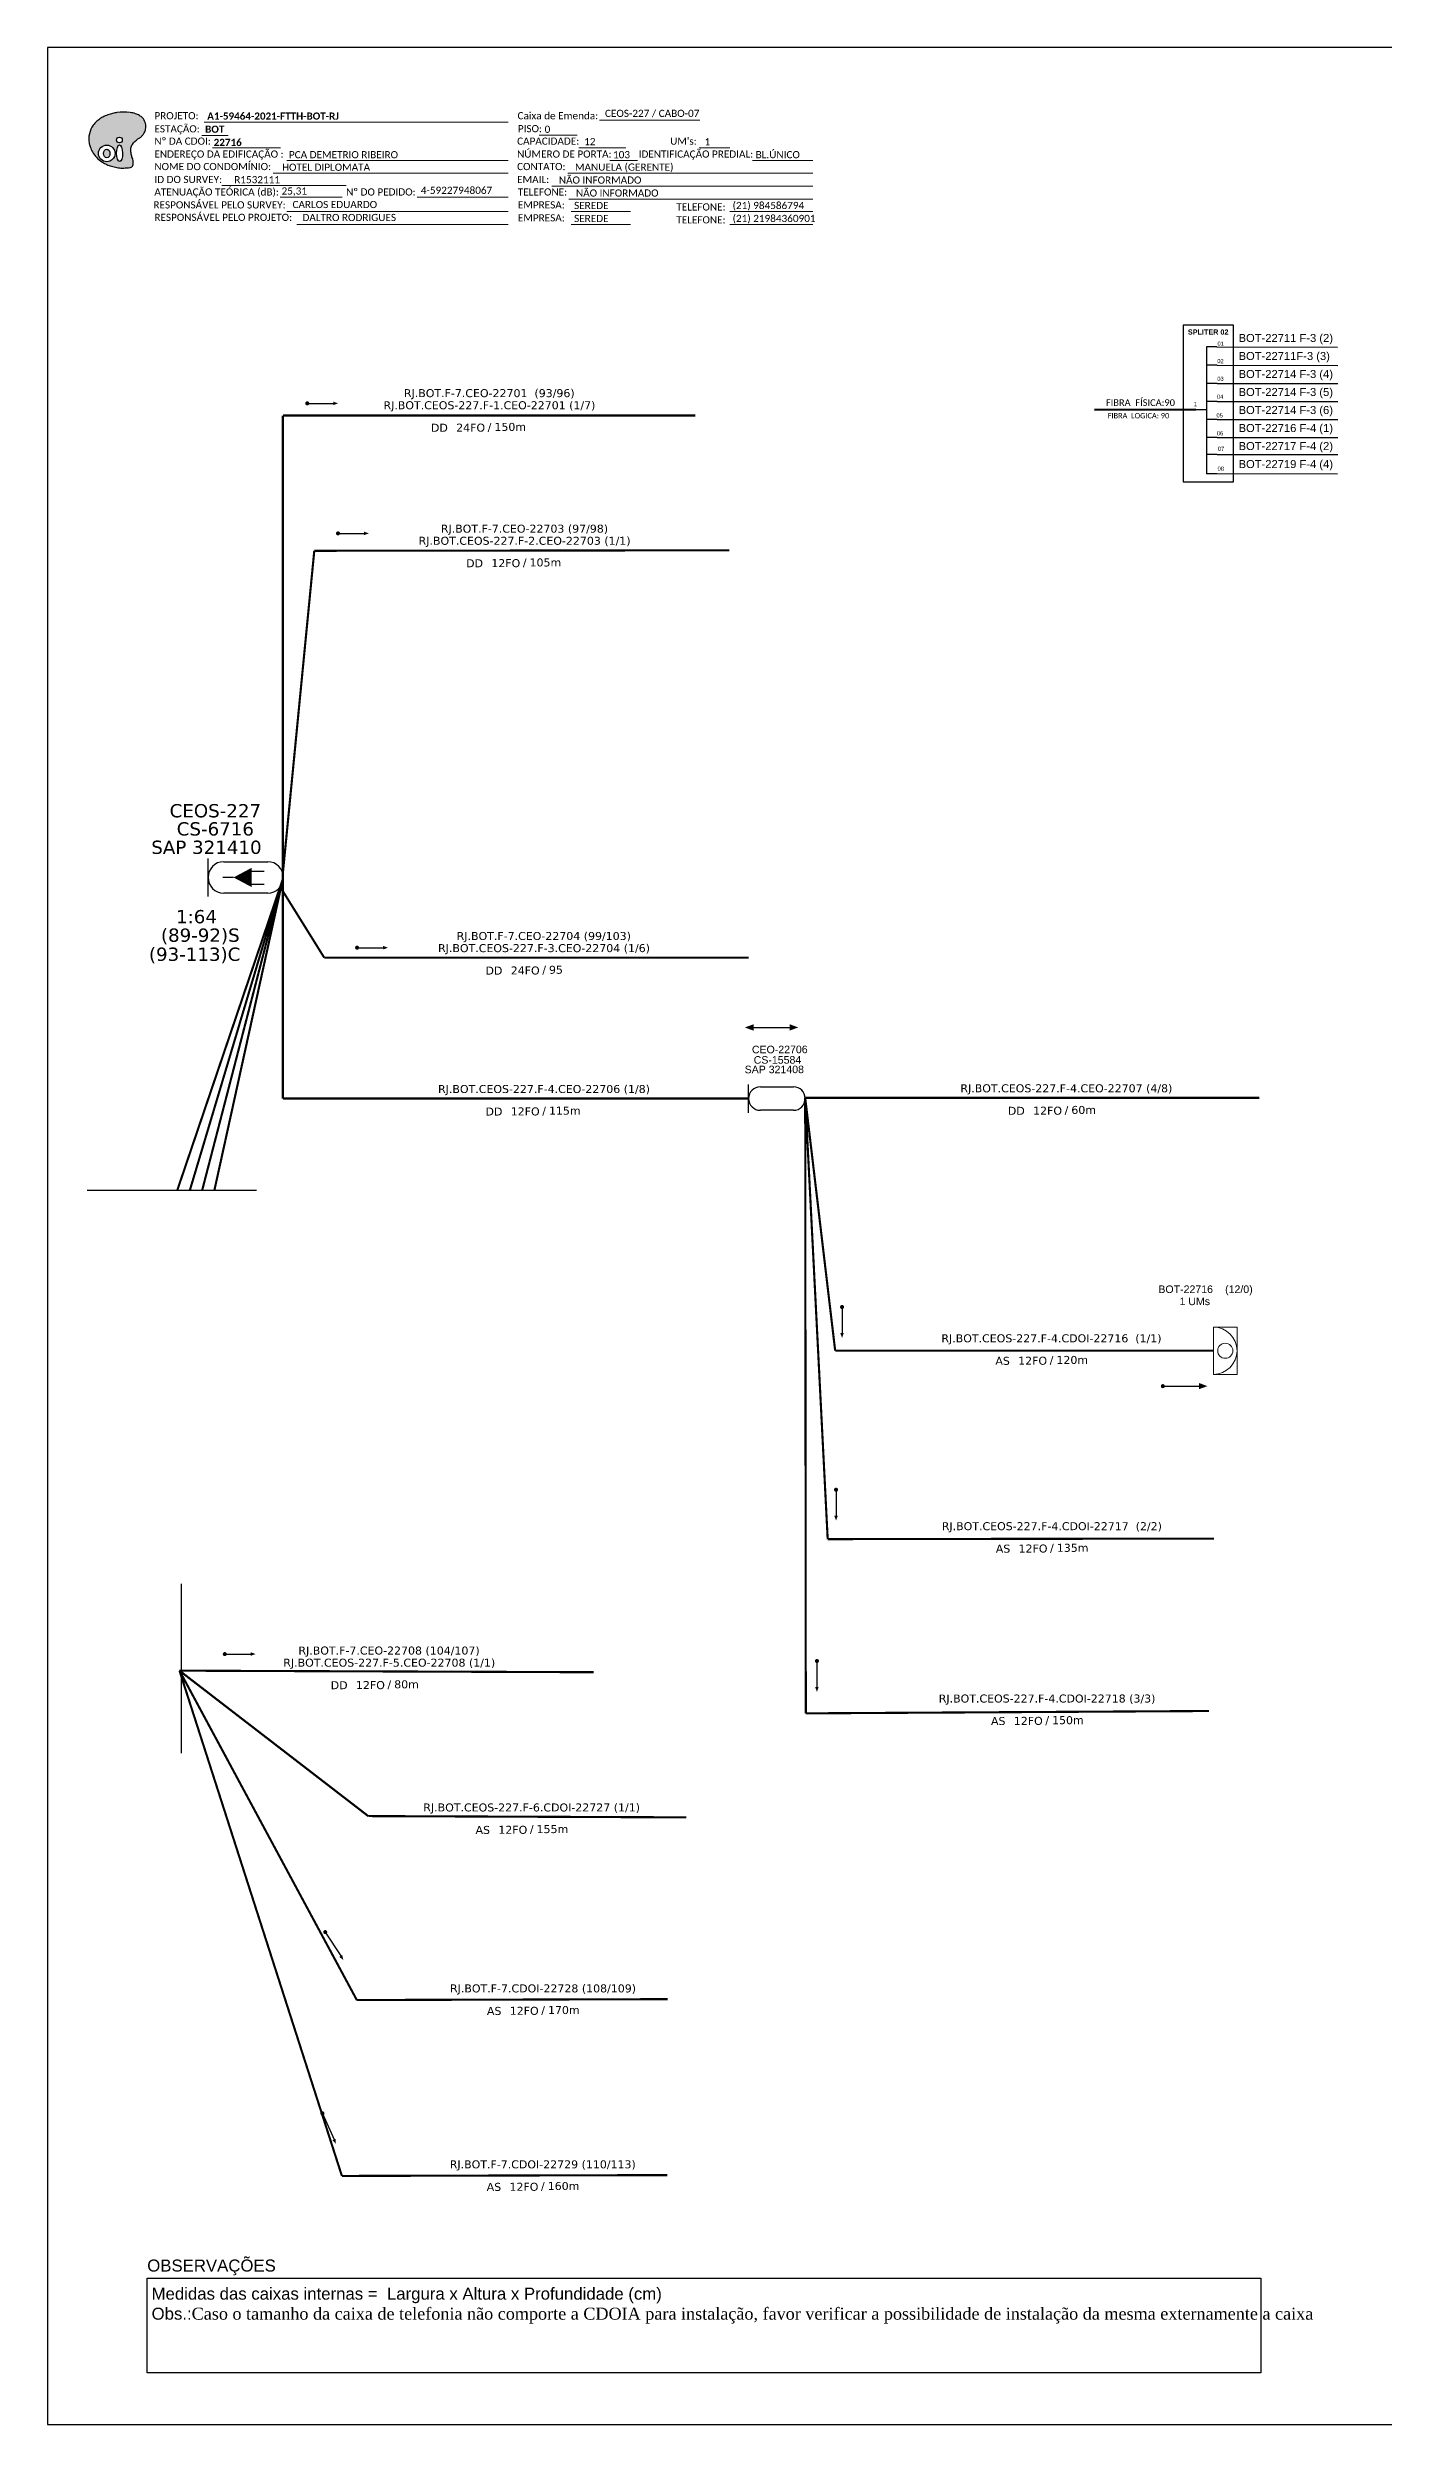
# Model space of a CAD drawing. Header units: metres. Extents: x -1286 to -445, y -500 to 94.
# Drawn here: x -1286 to -952, y -500 to 94 of the extents above; entities that cross this region are included whole.
import ezdxf
from ezdxf.enums import TextEntityAlignment as Align

# ---------------------------------------------------------------- set-up
doc = ezdxf.new("R2010")
doc.units = ezdxf.units.M
for name, color, linetype, lineweight in [("20.0-LEGENDA DOS CDO'S", 1, 'Continuous', 0), ('20.1-CDO_INTERIOR', 1, 'Continuous', 0), ('40.1-ETIQUETAS', 1, 'Continuous', 20)]:
    doc.layers.add(name, color=color, linetype=linetype, lineweight=lineweight)
for name, color, linetype in [('20.4-CEOS', 1, 'Continuous'), ('CAP a instalar', 1, 'Continuous'), ('SETA', 7, 'Continuous')]:
    doc.layers.add(name, color=color, linetype=linetype)
doc.styles.add('ARIAL', font='arial.ttf')
doc.styles.add('siredit', font='verdana.ttf')
doc.styles.add('WMF-Calibri0', font='calibri.ttf')
doc.styles.add('WMF-Calibri1', font='calibrib.ttf')
doc.linetypes.add('FENCELINE1', pattern='A,0.25,-0.1,[133,ltypeshp.shx,S=0.1,R=0,X=-0.1,Y=0],-0.1,1', length=1.45)

# ---------------------------------------------------------------- blocks, each defined once
blk = doc.blocks.new('OI')
h = blk.add_hatch(color=40)
edge = h.paths.add_edge_path()
edge.add_spline(control_points=[(4.35, -0.67), (3.92, -0.99), (3.26, -1.5), (2.81, -2.59), (2.9, -3.5), (3.06, -4.27), (3.31, -4.85), (3.37, -5.39), (3.4, -5.88), (3.2, -6.4), (2.54, -6.61), (1.65, -6.63), (0.55, -6.67), (-0.56, -6.42), (-1.61, -6.14), (-2.77, -5.61), (-3.92, -4.77), (-4.89, -3.7), (-5.34, -2.65), (-5.6, -1.94), (-5.85, -0.96), (-5.71, 0.47), (-5.1, 2.02), (-4.14, 3.02), (-3.3, 3.61), (-2.37, 4.16), (-1.36, 4.44), (-0.56, 4.7), (0.79, 4.85), (2.24, 4.97), (3.79, 4.57), (4.67, 4.21), (5.44, 3.65), (5.76, 2.99), (6.03, 2.21), (6.01, 1.46), (5.72, 0.64), (5.31, 0.08), (4.88, -0.38), (4.51, -0.55), (4.35, -0.67)], knot_values=[0, 0, 0, 0, 1.60434, 2.417191, 3.427595, 4.282808, 4.776746, 5.304182, 5.888771, 6.258406, 6.858137, 7.79129, 8.986195, 10.124242, 11.187857, 12.242908, 13.953784, 15.414161, 16.515391, 17.349188, 17.675853, 19.552021, 21.515531, 22.568638, 23.63245, 24.621084, 25.782718, 26.745347, 27.142653, 29.870543, 31.004649, 31.921532, 32.709589, 33.801391, 34.042471, 35.192333, 35.971461, 36.628871, 37.254359, 37.836911, 37.836911, 37.836911, 37.836911], degree=3, periodic=0)
h.paths.add_polyline_path([(1.13, -0.87, -1), (-0.04, -0.87, -1)], flags=16)
edge = h.paths.add_edge_path(flags=16)
edge.add_ellipse((0.56, -3.59), major_axis=(-0.02, 1.71), ratio=0.361305, start_angle=0, end_angle=360)
h.paths.add_polyline_path([(-0.36, -3.62, -1), (-3.8, -3.62, -1)], flags=16)
edge = h.paths.add_edge_path(flags=0)
edge.add_ellipse((-2.08, -3.62), major_axis=(0, 0.885), ratio=0.758294, start_angle=0, end_angle=360)
at = {"color": 40}
for centre, radius in [((-2.08, -3.62), 1.72), ((0.54, -0.87), 0.587)]:
    blk.add_circle(centre, radius, dxfattribs=at)
blk.add_ellipse((-2.08, -3.62), major_axis=(0, 0.885), ratio=0.758294, start_param=-3.141592653589792, end_param=3.141592653589792, dxfattribs=at)
blk.add_ellipse((0.56, -3.59), major_axis=(-0.02, 1.71), ratio=0.361305, dxfattribs=at)
at = {"color": 40, "start_tangent": (-0.800898, -0.598801), "end_tangent": (-0.800898, -0.598801)}
blk.add_spline([(4.35, -0.67), (3.2, -1.78), (2.9, -2.54), (2.92, -3.55), (3.12, -4.38), (3.28, -4.85), (3.37, -5.37), (3.35, -5.95), (3.2, -6.29), (2.66, -6.55), (1.73, -6.63), (0.54, -6.62), (-0.58, -6.41), (-1.6, -6.11), (-2.56, -5.67), (-3.95, -4.67), (-4.89, -3.56), (-5.37, -2.56), (-5.64, -1.78), (-5.72, -1.46), (-5.63, 0.42), (-4.84, 2.22), (-4.13, 2.99), (-3.27, 3.62), (-2.4, 4.09), (-1.3, 4.47), (-0.37, 4.72), (0.02, 4.77), (2.75, 4.8), (3.85, 4.53), (4.69, 4.16), (5.31, 3.68), (5.85, 2.73), (5.93, 2.5), (5.94, 1.35), (5.67, 0.62), (5.29, 0.08), (4.84, -0.36), (4.35, -0.67)], degree=3, dxfattribs=at)

msp = doc.modelspace()

# ---------------------------------------------------------------- linework, layer by layer
at = {"color": 7, "linetype": 'Continuous'}
for p, q in [((-996.43, 19.36), (-996.43, -12.3)), ((-993.86, 19.36), (-996.43, 19.36)), ((-993.73, 14.78), (-996.3, 14.78)), ((-993.73, 10.26), (-996.3, 10.26)), ((-999.09, 3.74), (-996.44, 3.74)), ((-993.73, 5.73), (-996.3, 5.73)), ((-993.73, 1.24), (-996.3, 1.24)), ((-993.73, -3.26), (-996.3, -3.26)), ((-993.73, -7.48), (-996.3, -7.48)), ((-993.86, -12.3), (-996.43, -12.3))]:
    msp.add_line(p, q, dxfattribs=at)
at = {"color": 10, "linetype": 'Continuous'}
for p, q in [((-993.86, 19.36), (-963.7, 19.35)), ((-993.73, 14.78), (-963.57, 14.77)), ((-993.73, 10.27), (-963.57, 10.26)), ((-993.73, 5.74), (-963.57, 5.73)), ((-993.73, 1.24), (-963.57, 1.24)), ((-993.73, -3.25), (-963.57, -3.26)), ((-993.73, -7.47), (-963.57, -7.48)), ((-993.86, -12.29), (-963.7, -12.3))]:
    msp.add_line(p, q, dxfattribs=at)
at = {"color": 1, "linetype": 'Continuous', "lineweight": 60}
msp.add_line((-999.09, 3.74), (-1024.45, 3.66), dxfattribs=at)
at = {"color": 5}
for p, q in [((-1276.19, -191.34), (-1233.85, -191.34)), ((-1252.63, -289.71), (-1252.63, -332.05))]:
    msp.add_line(p, q, dxfattribs=at)
msp.add_lwpolyline([(-1286.07, -499.81), (-445.07, -499.81), (-445.07, 94.19), (-1286.07, 94.19)], close=True)
at = {"color": 7, "lineweight": 0}
for points in [[(-1247.47, 72.24), (-1240.92, 72.24)], [(-1246.96, 75.52), (-1170.98, 75.52)], [(-1163.19, 72.28), (-1153.71, 72.28)], [(-1148.15, 76.01), (-1123.01, 76.01)], [(-1244.81, 69.17), (-1227.84, 69.17)], [(-1226.24, 65.93), (-1170.98, 65.93)], [(-1153.26, 69.17), (-1141.52, 69.17)], [(-1145.56, 65.93), (-1138.61, 65.93)], [(-1123.2, 69.17), (-1115.53, 69.17)], [(-1109.86, 65.93), (-1094.82, 65.93)], [(-1242.49, 59.75), (-1211.44, 59.75)], [(-1229.65, 62.82), (-1170.98, 62.82)], [(-1160.06, 59.58), (-1094.8, 59.58)], [(-1156.02, 62.82), (-1094.8, 62.82)], [(-1227.96, 56.79), (-1212.45, 56.79)], [(-1193.73, 56.79), (-1170.96, 56.79)], [(-1155.78, 56.34), (-1094.8, 56.34)], [(-1226.24, 53.23), (-1170.98, 53.23)], [(-1223.75, 49.99), (-1170.98, 49.99)], [(-1155.17, 53.23), (-1140.37, 53.23)], [(-1155.17, 49.99), (-1140.37, 49.99)], [(-1115.57, 53.23), (-1094.8, 53.23)], [(-1115.57, 49.99), (-1094.8, 49.99)]]:
    msp.add_lwpolyline(points, dxfattribs=at)
at = {"color": 7}
msp.add_lwpolyline([(-1002.24, -14.33), (-989.64, -14.33), (-989.64, 24.79), (-1002.24, 24.79)], close=True, dxfattribs=at)
at = {"const_width": 0.505}
for points in [[(-1221.42, 5.27, 1), (-1220.91, 5.27, 1)], [(-1213.72, -27.23, 1), (-1213.21, -27.23, 1)], [(-1208.95, -130.76, 1), (-1208.44, -130.76, 1)], [(-1087.75, -220.56, 1), (-1087.24, -220.56, 1)], [(-1007.58, -240.33, 1), (-1007.07, -240.33, 1)], [(-1242.02, -307.28, 1), (-1241.52, -307.28, 1)], [(-1216.92, -376.75, 1), (-1216.42, -376.75, 1)], [(-1217.61, -422.07, 1), (-1217.1, -422.07, 1)]]:
    msp.add_lwpolyline(points, format="xyb", close=True, dxfattribs=at)
at = {"color": 7, "const_width": 0.505}
for points in [[(-1089.25, -266.22, 1), (-1088.74, -266.22, 1)], [(-1094.03, -309.02, 1), (-1093.53, -309.02, 1)]]:
    msp.add_lwpolyline(points, format="xyb", close=True, dxfattribs=at)
at = {"color": 0}
msp.add_lwpolyline([(-1261.13, -463.21), (-982.88, -463.21), (-982.88, -486.92), (-1261.13, -486.92)], close=True, dxfattribs=at)
at = {"layer": '20.1-CDO_INTERIOR', "color": 1, "lineweight": 18}
msp.add_lwpolyline([(-988.78, -237.38), (-988.78, -225.57), (-994.69, -225.57), (-994.69, -237.38)], close=True, dxfattribs=at)
msp.add_circle((-991.73, -231.48), 1.89, dxfattribs=at)
msp.add_arc((-994.69, -231.48), 5.9, 270, 90, dxfattribs=at)
at = {"layer": '20.4-CEOS', "color": 7}
for p, q in [((-1242.04, -109.29), (-1231.05, -109.29)), ((-1231.05, -117.12), (-1242.04, -117.12))]:
    msp.add_line(p, q, dxfattribs=at)
at = {"layer": '20.4-CEOS', "color": 5}
for p, q in [((-1110.86, -172.01), (-1110.86, -164.91)), ((-1107.92, -165.51), (-1099.65, -165.51)), ((-1099.65, -171.4), (-1107.92, -171.4))]:
    msp.add_line(p, q, dxfattribs=at)
at = {"layer": '20.4-CEOS', "color": 7}
for points in [[(-1245.95, -117.93), (-1245.95, -108.48)], [(-1235.24, -111.65), (-1231.9, -111.65)], [(-1239.58, -113.2), (-1242.22, -113.2)], [(-1235.24, -114.91), (-1231.9, -114.91)]]:
    msp.add_lwpolyline(points, dxfattribs=at)
msp.add_lwpolyline([(-1239.58, -113.2, 0, 4.84, 0), (-1235.04, -113.2, 4.84, 4.84, 0)], format="xyseb", dxfattribs=at)
for centre, start, end in [((-1242.04, -113.2), 90, 270), ((-1231.05, -113.2), 270, 90)]:
    msp.add_arc(centre, 3.92, start, end, dxfattribs=at)
at = {"layer": '20.4-CEOS', "color": 5}
for centre, start, end in [((-1107.92, -168.46), 90, 270), ((-1099.65, -168.46), 270, 90)]:
    msp.add_arc(centre, 2.94, start, end, dxfattribs=at)
at = {"layer": 'CAP a instalar', "ltscale": 5.3, "const_width": 0.533}
for points in [[(-1227.26, 2.23), (-1227.26, -113.61)], [(-1227.26, -113.61), (-1227.26, -113.61)]]:
    msp.add_lwpolyline(points, dxfattribs=at)
at = {"layer": 'CAP a instalar', "color": 7, "ltscale": 5.3, "const_width": 0.533}
for points in [[(-1227.26, 2.23), (-1124.15, 2.23)], [(-1227.26, 2.23), (-1227.26, -168.46)], [(-1227.26, -112.2), (-1219.4, -31.57)], [(-1219.4, -31.57), (-1115.7, -31.45)], [(-1227.26, -113.61), (-1253.63, -191.34)], [(-1227.26, -113.61), (-1250.49, -191.34)], [(-1227.26, -113.61), (-1247.41, -191.34)], [(-1227.26, -113.61), (-1244.36, -191.34)], [(-1227.92, -115.57), (-1216.92, -133.24)], [(-1216.92, -133.24), (-1110.86, -133.24)], [(-1227.26, -168.46), (-1110.86, -168.46)], [(-1091.09, -278.56), (-1096.71, -168.28)], [(-1096.56, -322.1), (-1096.71, -168.28)], [(-1096.71, -168.28), (-983.25, -168.28)], [(-1091.09, -278.56), (-994.58, -278.42)], [(-1253.09, -311.43), (-1149.54, -311.82)], [(-1208.77, -393.74), (-1253.09, -311.43)], [(-1253.09, -311.43), (-1212.5, -437.7)], [(-1253.09, -311.43), (-1205.92, -347.77)], [(-1096.56, -322.1), (-995.78, -321.51)], [(-1205.92, -347.77), (-1126.44, -348.09)], [(-1208.77, -393.74), (-1131.08, -393.52)], [(-1212.5, -437.7), (-1131.14, -437.49)]]:
    msp.add_lwpolyline(points, dxfattribs=at)
at = {"layer": 'CAP a instalar', "color": 1, "ltscale": 5.3, "const_width": 0.533}
for points in [[(-1089.22, -231.47), (-1096.71, -168.28)], [(-1089.22, -231.47), (-994.69, -231.48)]]:
    msp.add_lwpolyline(points, dxfattribs=at)
at = {"layer": 'CAP a instalar', "color": 7, "linetype": 'FENCELINE1', "ltscale": 5.3, "const_width": 0.533}
for points in [[(-1208.77, -393.74), (-1131.08, -393.52)], [(-1212.5, -437.7), (-1131.14, -437.49)]]:
    msp.add_lwpolyline(points, dxfattribs=at)
at = {"layer": 'SETA', "color": 7}
for points in [[(-1221.16, 5.27), (-1214.03, 5.27)], [(-1213.47, -27.23), (-1206.34, -27.23)], [(-1208.69, -130.76), (-1201.56, -130.76)], [(-1087.5, -220.56), (-1087.51, -227.69)], [(-1088.99, -266.22), (-1089, -273.35)], [(-1241.77, -307.28), (-1234.64, -307.28)], [(-1093.78, -309.02), (-1093.79, -316.16)], [(-1216.67, -376.75), (-1212.75, -382.7)], [(-1217.36, -422.07), (-1214.44, -428.58)]]:
    msp.add_lwpolyline(points, dxfattribs=at)
at = {"layer": 'SETA'}
for points in [[(-1110.17, -150.7), (-1099.8, -150.7)], [(-1110.17, -150.7), (-1099.8, -150.7)], [(-1110.17, -150.7), (-1099.8, -150.7)], [(-1110.17, -150.7), (-1099.8, -150.7)], [(-1007.33, -240.33), (-997.5, -240.33)], [(-1007.33, -240.33), (-997.5, -240.33)]]:
    msp.add_lwpolyline(points, dxfattribs=at)
at = {"layer": 'SETA', "color": 7}
for points in [[(-1214.66, 5.71), (-1213.46, 5.28), (-1214.65, 4.84)], [(-1206.96, -26.79), (-1205.76, -27.22), (-1206.96, -27.66)], [(-1202.19, -130.33), (-1200.99, -130.76), (-1202.18, -131.2)], [(-1087.07, -227.06), (-1087.5, -228.26), (-1087.94, -227.07)], [(-1088.57, -272.72), (-1089, -273.92), (-1089.44, -272.73)], [(-1235.27, -306.84), (-1234.07, -307.27), (-1235.26, -307.71)], [(-1093.35, -315.53), (-1093.78, -316.73), (-1094.22, -315.53)], [(-1212.44, -382.49), (-1212.13, -383.72), (-1213.16, -382.97)], [(-1214.1, -428.42), (-1214, -429.69), (-1214.89, -428.78)]]:
    msp.add_solid(points, dxfattribs=at)
at = {"layer": 'SETA'}
for points in [[(-1109.59, -151.5), (-1111.8, -150.69), (-1109.59, -149.89)], [(-1109.59, -151.5), (-1111.8, -150.69), (-1109.59, -149.89)], [(-1109.59, -151.5), (-1111.8, -150.69), (-1109.59, -149.89)], [(-1109.59, -151.5), (-1111.8, -150.69), (-1109.59, -149.89)], [(-1100.63, -149.88), (-1098.42, -150.68), (-1100.63, -151.48)], [(-1100.63, -149.88), (-1098.42, -150.68), (-1100.63, -151.48)], [(-1100.63, -149.88), (-1098.42, -150.68), (-1100.63, -151.48)], [(-1100.63, -149.88), (-1098.42, -150.68), (-1100.63, -151.48)], [(-998.29, -239.55), (-996.19, -240.32), (-998.29, -241.08)], [(-998.29, -239.55), (-996.19, -240.32), (-998.29, -241.08)]]:
    msp.add_solid(points, dxfattribs=at)

# ---------------------------------------------------------------- block references
at = {"color": 7, "xscale": 1.213923925163967, "yscale": 1.213923925163967, "zscale": 1.213923925163967, "rotation": 0.1532896023949059}
msp.add_blockref('OI', (-1268.76, 72.14), dxfattribs=at)

# ---------------------------------------------------------------- texts
at = {"color": 7, "lineweight": 0, "style": 'WMF-Calibri0'}
for s, height, p in [('PROJETO:', 1.793, (-1259.36, 76.26)), ('Caixa de Emenda:', 1.7927, (-1168.6, 76.26)), ('ESTAÇÃO:', 1.793, (-1259.36, 72.98)), ('Nº DA CDOI:', 1.7927, (-1259.36, 69.91)), ('CAPACIDADE:', 1.7927, (-1168.71, 69.91)), ('PISO:', 1.793, (-1168.53, 73.03)), ("UM's:", 1.793, (-1130.47, 69.91)), ('ENDEREÇO DA EDIFICAÇÃO :', 1.7927, (-1259.36, 66.68)), ('NOME DO CONDOMÍNIO:', 1.7927, (-1259.36, 63.56)), ('CONTATO:', 1.793, (-1168.71, 63.56)), ('NÚMERO DE PORTA:', 1.7927, (-1168.71, 66.68)), ('IDENTIFICAÇÃO PREDIAL:', 1.7927, (-1138.34, 66.68)), ('ATENUAÇÃO TEÓRICA (dB):', 1.7927, (-1259.36, 57.21)), ('ID DO SURVEY:', 1.7927, (-1259.36, 60.33)), ('EMAIL:', 1.793, (-1168.71, 60.33)), ('RESPONSÁVEL PELO SURVEY:', 1.7927, (-1259.6, 53.98)), ('25,31', 1.793, (-1227.58, 57.45)), ('Nº DO PEDIDO:', 1.7927, (-1211.44, 57.21)), ('TELEFONE:', 1.793, (-1168.53, 57.21)), ('EMPRESA:', 1.793, (-1168.53, 53.98)), ('TELEFONE:', 1.793, (-1128.93, 53.47)), ('RESPONSÁVEL PELO PROJETO:', 1.7927, (-1259.36, 50.87)), ('EMPRESA:', 1.793, (-1168.53, 50.74)), ('TELEFONE:', 1.793, (-1128.93, 50.24))]:
    msp.add_text(s, height=height, dxfattribs=at).set_placement(p)
at = {"color": 7}
for s, height, style, p in [('A1-59464-2021-FTTH-BOT-RJ', 1.7927, 'WMF-Calibri1', (-1246.16, 76.17)), ('CEOS-227 / CABO-07', 1.7927, 'WMF-Calibri0', (-1146.75, 76.85)), ('BOT', 1.793, 'WMF-Calibri1', (-1246.68, 72.89)), ('0', 1.79, 'WMF-Calibri0', (-1161.84, 72.88)), ('12', 1.793, 'WMF-Calibri0', (-1151.96, 69.79)), ('1', 1.79, 'WMF-Calibri0', (-1121.85, 69.77)), ('PCA DEMETRIO RIBEIRO', 1.7927, 'WMF-Calibri0', (-1225.73, 66.52)), ('MANUELA (GERENTE)', 1.7927, 'WMF-Calibri0', (-1154.25, 63.42)), ('103', 1.793, 'WMF-Calibri0', (-1144.74, 66.53)), ('BL.ÚNICO', 1.793, 'WMF-Calibri0', (-1109.1, 66.53)), ('R1532111', 1.793, 'WMF-Calibri0', (-1239.4, 60.28)), ('HOTEL DIPLOMATA', 1.7927, 'WMF-Calibri0', (-1227.45, 63.39)), ('4-59227948067', 1.7927, 'WMF-Calibri0', (-1192.78, 57.62)), ('NÃO INFORMADO', 1.7927, 'WMF-Calibri0', (-1158.28, 60.18)), ('CARLOS EDUARDO', 1.7927, 'WMF-Calibri0', (-1224.84, 54.07)), ('SEREDE', 1.793, 'WMF-Calibri0', (-1154.47, 53.83)), ('NÃO INFORMADO', 1.7927, 'WMF-Calibri0', (-1154, 56.94)), ('(21) 984586794', 1.7927, 'WMF-Calibri0', (-1114.86, 53.83)), ('DALTRO RODRIGUES', 1.7927, 'WMF-Calibri0', (-1222.35, 50.83)), ('SEREDE', 1.793, 'WMF-Calibri0', (-1154.47, 50.59)), ('(21) 21984360901', 1.7927, 'WMF-Calibri0', (-1114.86, 50.59)), ('06', 1.027, 'ARIAL', (-993.83, -2.73)), ('07', 1.027, 'ARIAL', (-993.59, -6.6)), ('08', 1.027, 'ARIAL', (-993.65, -11.55))]:
    msp.add_text(s, height=height, dxfattribs=dict(at, style=style)).set_placement(p)
at = {"color": 7, "style": 'WMF-Calibri1'}
msp.add_text('22716', height=1.793, dxfattribs=at).set_placement((-1241.03, 69.6), align=Align.CENTER)
at = {"style": 'ARIAL'}
msp.add_text('OBSERVAÇÕES', height=3, dxfattribs=at).set_placement((-1261.15, -461.59))
at = {"attachment_point": 5}
for s, insert, char_height, width in [('\\C10;\\fArial|b1|i0|c0|p34;\\H1x;SPLITER 02', (-996, 23.09), 1.2943, 12.5986), ('\\C7;\\fArial|b0|i0|;\\H1.0273588255048;01 ', (-992.88, 20.19), 1.2943, 2.5957), ('\\C7;\\fArial|b0|i0|;\\H1.0273588255048;02 ', (-992.92, 15.82), 1.2943, 2.7401), ('{\\fCalibri|b0|i0|c0|p34;\\C7;FIBRA  FÍSICA:90}', (-1012.93, 5.45), 1.6667, 25.1972), ('{\\fCalibri|b0|i0|c0|p34;\\C7;FIBRA  LOGICA: 90}', (-1013.43, 2.18), 1.3334, 25.1972), ('\\C7;\\fArial|b0|i0|;\\H1.0273588255048;1', (-999.21, 5.07), 1.2943, 1.282)]:
    msp.add_mtext(s, dxfattribs=dict(at, insert=insert, char_height=char_height, width=width))
at = {"insert": (-988.4, 5.56), "char_height": 2, "width": 42.7514, "attachment_point": 4, "line_spacing_factor": 1.35, "style": 'ARIAL'}
msp.add_mtext('BOT-22711 F-3 (2)\\PBOT-22711F-3 (3)\\PBOT-22714 F-3 (4)\\PBOT-22714 F-3 (5)\\PBOT-22714 F-3 (6)\\P{\\C1;BOT-22716 F-4 (1)}\\PBOT-22717 F-4 (2)\\PBOT-22719 F-4 (4)', dxfattribs=at)
at = {"color": 7, "char_height": 1.0274, "attachment_point": 5, "style": 'ARIAL'}
for s, insert, width in [('\\C7;\\fArial|b0|i0|;\\H1.0273588255048;03 ', (-992.92, 11.41), 2.5197), ('\\C7;\\fArial|b0|i0|;\\H1.0273588255048;04 ', (-993.03, 6.93), 2.7401), ('\\C7;\\fArial|b0|i0|;\\H1.0273588255048;05 ', (-993.13, 2.25), 3.37)]:
    msp.add_mtext(s, dxfattribs=dict(at, insert=insert, width=width))
at = {"insert": (-1260.06, -465.62), "char_height": 3, "width": 277.1819, "attachment_point": 1, "style": 'ARIAL'}
msp.add_mtext('Medidas das caixas internas =  Largura x Altura x Profundidade (cm)\\PObs.:{\\fTimes New Roman|b0|i0|c0|p16;Caso o tamanho da caixa de telefonia não comporte a CDOIA para instalação, favor verificar a possibilidade de instalação da mesma externamente a caixa}', dxfattribs=at)
at = {"layer": "20.0-LEGENDA DOS CDO'S", "color": 5, "style": 'ARIAL'}
for s, p in [('SAP 321408', (-1111.84, -162.14)), ('CEO-22706', (-1110.03, -157.15)), ('CS-15584', (-1109.58, -159.75))]:
    msp.add_text(s, height=1.889, rotation=0.11799, dxfattribs=at).set_placement(p)
at = {"layer": "20.0-LEGENDA DOS CDO'S", "color": 1, "style": 'ARIAL'}
for s, p in [('BOT-22716', (-994.8, -217.05)), ('1 UMs ', (-994.8, -220.08)), ('(12/0)', (-984.87, -217.05))]:
    msp.add_text(s, height=1.89, dxfattribs=at).set_placement(p, align=Align.RIGHT)
at = {"layer": '20.4-CEOS', "color": 7, "style": 'siredit'}
for s, height, p in [('CEOS-227', 3.319, (-1244.13, -94.87)), ('CS-6716', 3.319, (-1244.13, -99.4)), ('  SAP 321410', 3.3192, (-1247.8, -104)), ('1:64', 3.319, (-1248.85, -121.34)), ('(93-113)C', 3.319, (-1249.3, -130.73)), ('(89-92)S', 3.319, (-1247.89, -125.96))]:
    msp.add_text(s, height=height, dxfattribs=at).set_placement(p, align=Align.TOP_CENTER)
at = {"layer": '40.1-ETIQUETAS', "color": 7, "style": 'siredit'}
for s, p in [('RJ.BOT.F-7.CEO-22701  (93/96)', (-1175.67, 7.83)), ('RJ.BOT.CEOS-227.F-1.CEO-22701 (1/7)', (-1175.63, 4.8)), ('RJ.BOT.CEOS-227.F-2.CEO-22703 (1/1)', (-1166.84, -29.06)), ('RJ.BOT.F-7.CEO-22703 (97/98)', (-1166.88, -26.04)), ('RJ.BOT.CEOS-227.F-3.CEO-22704 (1/6)', (-1161.99, -130.86)), ('RJ.BOT.F-7.CEO-22704 (99/103)', (-1162.04, -127.83)), ('RJ.BOT.CEOS-227.F-4.CEO-22706 (1/8)', (-1161.99, -166.07)), ('RJ.BOT.CEOS-227.F-4.CEO-22707 (4/8)', (-1031.44, -165.89)), ('RJ.BOT.CEOS-227.F-4.CDOI-22717  (2/2)', (-1035.07, -275.32)), ('RJ.BOT.CEOS-227.F-5.CEO-22708 (1/1)', (-1200.67, -309.43)), ('RJ.BOT.F-7.CEO-22708 (104/107)', (-1200.72, -306.4)), ('RJ.BOT.CEOS-227.F-4.CDOI-22718 (3/3)', (-1036.26, -318.39)), ('RJ.BOT.CEOS-227.F-6.CDOI-22727 (1/1)', (-1165.08, -345.61)), ('RJ.BOT.F-7.CDOI-22728 (108/109)', (-1162.24, -390.83)), ('RJ.BOT.F-7.CDOI-22729 (110/113)', (-1162.3, -434.8))]:
    msp.add_text(s, height=2, dxfattribs=at).set_placement(p, align=Align.MIDDLE_CENTER)
for s, p in [('DD', (-1186.02, -0.82)), ('24FO', (-1176.71, -0.79)), ('/', (-1175.14, -0.61)), ('DD', (-1177.23, -34.69)), ('12FO', (-1167.92, -34.66)), ('/', (-1166.35, -34.48)), ('DD', (-1172.39, -136.48)), ('24FO', (-1163.08, -136.45)), ('/', (-1161.5, -136.27)), ('DD', (-1172.39, -171.7)), ('12FO', (-1163.08, -171.67)), ('/', (-1161.5, -171.48)), ('DD', (-1041.84, -171.52)), ('12FO', (-1032.53, -171.49)), ('/', (-1030.95, -171.3)), ('AS', (-1045.46, -280.94)), ('12FO', (-1036.16, -280.91)), ('/', (-1034.58, -280.73)), ('DD', (-1211.07, -315.06)), ('12FO', (-1201.76, -315.03)), ('/', (-1200.19, -314.84)), ('AS', (-1046.66, -324.01)), ('12FO', (-1037.35, -323.98)), ('/', (-1035.77, -323.8)), ('AS', (-1175.48, -351.23)), ('12FO', (-1166.17, -351.2)), ('/', (-1164.59, -351.02)), ('AS', (-1172.64, -396.46)), ('12FO', (-1163.33, -396.43)), ('/', (-1161.75, -396.24)), ('AS', (-1172.7, -440.43)), ('12FO', (-1163.39, -440.4)), ('/', (-1161.82, -440.21))]:
    msp.add_text(s, height=2, dxfattribs=at).set_placement(p, align=Align.MIDDLE_RIGHT)
for s, p in [('150m', (-1174.39, -0.61)), ('105m', (-1165.6, -34.48)), ('95', (-1160.75, -136.27)), ('115m ', (-1160.75, -171.48)), ('60m ', (-1030.2, -171.3)), ('135m ', (-1033.83, -280.73)), ('80m', (-1199.43, -314.84)), ('150m ', (-1035.02, -323.8)), ('155m', (-1163.84, -351.02)), ('170m', (-1161, -396.24)), ('160m', (-1161.06, -440.21))]:
    msp.add_text(s, height=2, dxfattribs=at).set_placement(p, align=Align.MIDDLE_LEFT)
at = {"layer": '40.1-ETIQUETAS', "color": 1, "style": 'siredit'}
msp.add_text('RJ.BOT.CEOS-227.F-4.CDOI-22716  (1/1)', height=2, dxfattribs=at).set_placement((-1035.17, -228.37), align=Align.MIDDLE_CENTER)
for s, p in [('AS', (-1045.57, -234)), ('12FO', (-1036.26, -233.97)), ('/', (-1034.68, -233.78))]:
    msp.add_text(s, height=2, dxfattribs=at).set_placement(p, align=Align.MIDDLE_RIGHT)
msp.add_text('120m ', height=2, dxfattribs=at).set_placement((-1033.93, -233.78), align=Align.MIDDLE_LEFT)

doc.saveas('drawing.dxf')
